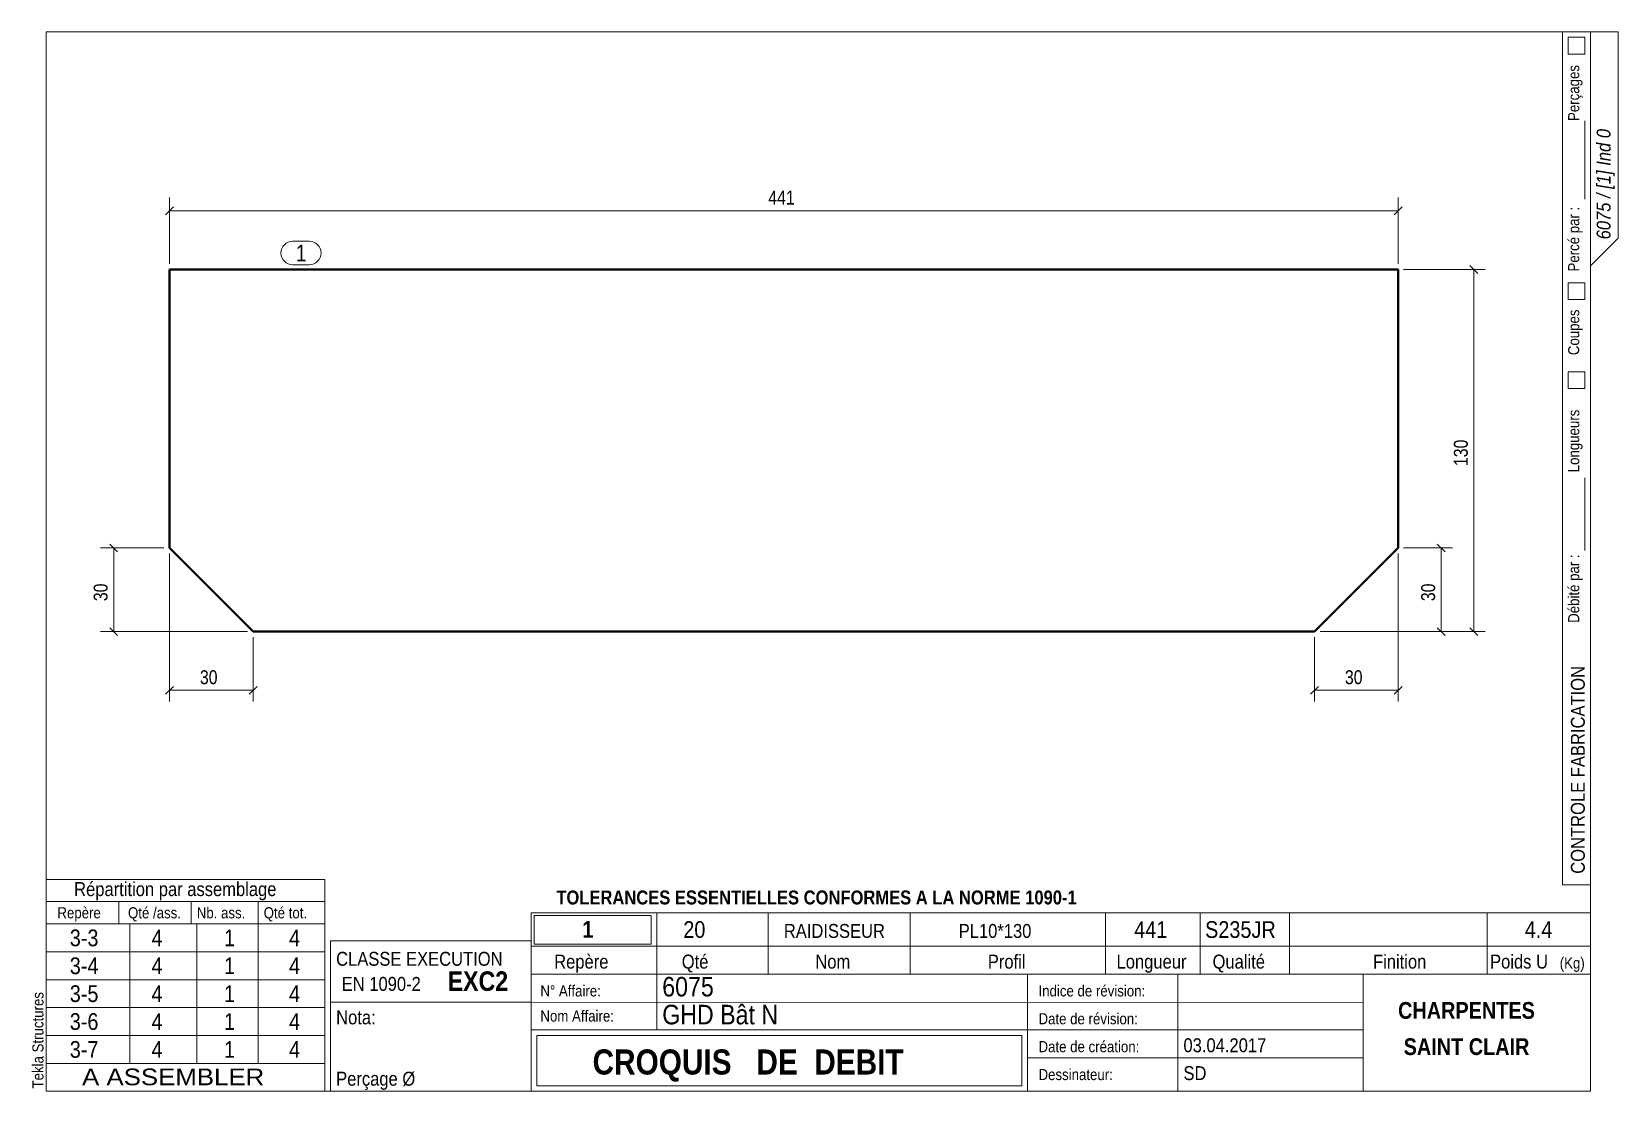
# Model space of a CAD drawing. Header units: millimetres. Extents: x 2 to 287, y 5 to 195.
import ezdxf

# ---------------------------------------------------------------- set-up
doc = ezdxf.new("R2010")
doc.units = ezdxf.units.MM
for name, color, linetype, lineweight in [('Autre type objet', 1, 'Continuous', 0), ('Cotation', 7, 'Continuous', 0), ('Feuille dessin', 5, 'Continuous', 0), ('Piece', 2, 'Continuous', 0), ('Repère pièce', 3, 'Continuous', 0)]:
    doc.layers.add(name, color=color, linetype=linetype, lineweight=lineweight)
doc.styles.add('ARIAL', font='ARIAL.TTF')
doc.styles.add('ARIAL_BOLD', font='ARIALBD.TTF')
doc.styles.add('ARIAL_ITALIC', font='ARIALI.TTF')
doc.styles.add('COMIC_SANS_MS', font='COMIC.TTF')

# ---------------------------------------------------------------- blocks, each defined once
blk = doc.blocks.new('*A1')
at = {"layer": 'Piece', "color": 2, "linetype": 'Continuous', "lineweight": 40}
for p, q in [((247.499994, 152.374998), (27.1, 152.374998)), ((27.1, 152.374998), (27.1, 102.425002)), ((247.499994, 102.425002), (247.499994, 152.374998)), ((42.1, 87.425002), (27.1, 102.425002)), ((247.499994, 102.425002), (232.499994, 87.425002)), ((232.499994, 87.425002), (42.1, 87.425002))]:
    blk.add_line(p, q, dxfattribs=at)
blk = doc.blocks.new('*A2')
at = {"layer": 'Feuille dessin', "linetype": 'Continuous', "lineweight": 0}
for p, q in [((282, 195), (5, 195)), ((5, 195), (5, 5)), ((282, 5), (282, 195)), ((5, 5), (282, 5))]:
    blk.add_line(p, q, dxfattribs=at)
at = {"layer": 'Feuille dessin', "style": 'ARIAL', "width": 0.85}
blk.add_text('Tekla Structures', height=2, rotation=90, dxfattribs=at).set_placement((4.5, 5.5))
blk = doc.blocks.new('*A3')
at = {"layer": 'Autre type objet', "linetype": 'Continuous', "lineweight": 0}
for p, q in [((56, 32), (92, 32)), ((56, 32), (56, 5)), ((92, 32), (92, 5)), ((56, 21), (92, 21)), ((56, 5), (92, 5))]:
    blk.add_line(p, q, dxfattribs=at)
at = {"layer": 'Autre type objet', "width": 0.85}
for s, height, style, p in [('CLASSE EXECUTION', 2.5, 'ARIAL', (57, 27.5)), ('EXC2', 3.5, 'ARIAL_BOLD', (77, 23)), ('EN 1090-2', 2.5, 'ARIAL', (58, 23)), ('Nota:', 2.5, 'ARIAL', (57, 17)), ('Perçage Ø', 2.5, 'ARIAL', (57, 6))]:
    blk.add_text(s, height=height, dxfattribs=dict(at, style=style)).set_placement(p)
blk = doc.blocks.new('*A4')
at = {"layer": 'Autre type objet', "linetype": 'Continuous', "lineweight": 0}
for p, q in [((5, 43), (55, 43)), ((5, 43), (5, 35)), ((55, 43), (55, 35)), ((5, 39), (55, 39)), ((18, 39), (18, 35)), ((31, 39), (31, 35)), ((43, 39), (43, 35)), ((5, 35), (55, 35)), ((5, 35), (5, 30)), ((20, 35), (20, 30)), ((32, 35), (32, 30)), ((43, 35), (43, 30)), ((55, 35), (55, 30)), ((5, 30), (55, 30)), ((5, 30), (5, 25)), ((20, 30), (20, 25)), ((32, 30), (32, 25)), ((43, 30), (43, 25)), ((55, 30), (55, 25)), ((5, 25), (55, 25)), ((5, 25), (5, 20)), ((20, 25), (20, 20)), ((32, 25), (32, 20)), ((43, 25), (43, 20)), ((55, 25), (55, 20)), ((5, 20), (55, 20)), ((5, 20), (5, 15)), ((20, 20), (20, 15)), ((32, 20), (32, 15)), ((43, 20), (43, 15)), ((55, 20), (55, 15)), ((5, 15), (55, 15)), ((5, 15), (5, 10)), ((20, 15), (20, 10)), ((32, 15), (32, 10)), ((43, 15), (43, 10)), ((55, 15), (55, 10)), ((5, 10), (55, 10))]:
    blk.add_line(p, q, dxfattribs=at)
at = {"layer": 'Autre type objet', "style": 'ARIAL', "width": 0.85}
for s, height, p in [('Répartition par assemblage', 2.5, (10, 40)), ('Repère', 2, (7, 36)), ('Qté /ass.', 2, (19.663086, 36)), ('Nb. ass.', 2, (32, 36)), ('Qté tot.', 2, (44, 36)), ('3-3', 3, (9.215576, 31)), ('4', 3, (23.885986, 31)), ('1', 3, (36.889404, 31)), ('4', 3, (48.551514, 31)), ('3-4', 3, (9.215576, 26)), ('4', 3, (23.885986, 26)), ('1', 3, (36.889404, 26)), ('4', 3, (48.551514, 26)), ('3-5', 3, (9.215576, 21)), ('4', 3, (23.885986, 21)), ('1', 3, (36.889404, 21)), ('4', 3, (48.551514, 21)), ('3-6', 3, (9.215576, 16)), ('4', 3, (23.885986, 16)), ('1', 3, (36.889404, 16)), ('4', 3, (48.551514, 16)), ('3-7', 3, (9.215576, 11)), ('4', 3, (23.885986, 11)), ('1', 3, (36.889404, 11)), ('4', 3, (48.551514, 11))]:
    blk.add_text(s, height=height, dxfattribs=at).set_placement(p)
blk = doc.blocks.new('*A5')
at = {"layer": 'Autre type objet', "linetype": 'Continuous', "lineweight": 0}
for p, q in [((277, 42), (277, 195)), ((277, 195), (287, 195)), ((278, 194), (278, 191)), ((281, 194), (278, 194)), ((281, 191), (281, 194)), ((282, 42), (282, 195)), ((287, 195), (287, 158)), ((278, 191), (281, 191)), ((281, 165), (281, 179)), ((287, 158), (282, 153)), ((278, 150), (278, 147)), ((281, 150), (278, 150)), ((281, 147), (281, 150)), ((278, 147), (281, 147)), ((278, 134), (278, 131)), ((281, 134), (278, 134)), ((281, 131), (281, 134)), ((278, 131), (281, 131)), ((281, 102), (281, 115)), ((277, 42), (282, 42))]:
    blk.add_line(p, q, dxfattribs=at)
at = {"layer": 'Autre type objet', "width": 0.85}
for s, height, style, p in [('Perçages', 2, 'ARIAL', (280, 179)), ('6075 / [1] Ind 0', 2.5, 'ARIAL_ITALIC', (285.619109, 157.760245)), ('Percé par :', 2, 'ARIAL', (280, 152)), ('Coupes', 2, 'ARIAL', (280, 137)), ('Longueurs', 2, 'ARIAL', (280, 116)), ('Débité par :', 2, 'ARIAL', (280, 89)), ('CONTROLE FABRICATION', 2.5, 'ARIAL', (281, 44))]:
    blk.add_text(s, height=height, rotation=90, dxfattribs=dict(at, style=style)).set_placement(p)
blk = doc.blocks.new('*A6')
at = {"layer": 'Autre type objet', "linetype": 'Continuous', "lineweight": 0}
for p, q in [((92, 37), (282, 37)), ((92, 37), (92, 31)), ((114.5, 31), (114.5, 37)), ((134.5, 31), (134.5, 37)), ((160, 31), (160, 37)), ((195, 31), (195, 37)), ((212, 31), (212, 37)), ((228, 31), (228, 37)), ((263.5, 31), (263.5, 37)), ((282, 31), (282, 37)), ((92.51953, 36.5), (113.5, 36.5)), ((92.51953, 31.394341), (92.51953, 36.5)), ((113.5, 36.5), (113.5, 31.394341)), ((113.5, 31.394341), (92.51953, 31.394341)), ((92, 31), (282, 31)), ((92, 31), (92, 5)), ((114.5, 16), (114.5, 31)), ((134.5, 26), (134.5, 31)), ((160, 26), (160, 31)), ((195, 26), (195, 31)), ((212, 26), (212, 31)), ((228, 26), (228, 31)), ((263.5, 26), (263.5, 31)), ((282, 5), (282, 31)), ((92, 26), (282, 26)), ((181, 26), (181, 5)), ((208, 26), (208, 5)), ((241.262466, 5), (241.262466, 26)), ((92, 21), (241.327069, 20.935451)), ((92, 16), (181, 16)), ((93, 15), (180, 15)), ((93, 6), (93, 15)), ((180, 15), (180, 6)), ((181, 16), (241.297815, 16.021151)), ((181, 11), (241.217807, 10.969512)), ((180, 6), (93, 6)), ((92, 5), (282, 5))]:
    blk.add_line(p, q, dxfattribs=at)
at = {"layer": 'Autre type objet', "width": 0.85}
for s, height, style, p in [('TOLERANCES ESSENTIELLES CONFORMES A LA NORME 1090-1', 2.5, 'ARIAL_BOLD', (96.5, 38.5)), ('1', 3, 'ARIAL_BOLD', (101.176593, 32.540141)), ('20', 3, 'ARIAL', (119.277344, 32.5)), ('RAIDISSEUR', 2.5, 'ARIAL', (137.30835, 32.5)), ('PL10*130', 2.5, 'ARIAL', (168.683716, 32.5)), ('441', 3, 'ARIAL', (200.165771, 32.5)), ('S235JR', 3, 'ARIAL', (212.880127, 32.5)), ('4.4', 3, 'ARIAL', (270.222412, 32.5)), ('Repère', 2.5, 'ARIAL', (96.112978, 27)), ('Qté', 2.5, 'ARIAL', (119, 27)), ('Nom', 2.5, 'ARIAL', (142.961426, 27)), ('Profil', 2.5, 'ARIAL', (173.903564, 27)), ('Longueur', 2.5, 'ARIAL', (197, 27)), ('Qualité', 2.5, 'ARIAL', (214.218018, 27)), ('Finition', 2.5, 'ARIAL', (243, 27)), ('Poids U', 2.5, 'ARIAL', (264, 27)), ('(Kg)', 2, 'ARIAL', (276.5, 27)), ('N° Affaire:', 2, 'ARIAL', (93.640566, 22)), ('6075', 3.5, 'ARIAL', (115.5, 22)), ('Indice de révision:', 2, 'ARIAL', (183, 22)), ('GHD Bât N', 3.5, 'ARIAL', (115.5, 17)), ('CHARPENTES', 3, 'ARIAL_BOLD', (247.5, 18)), ('Nom Affaire:', 2, 'ARIAL', (93.640566, 17.5)), ('Date de révision:', 2, 'ARIAL', (183, 17)), ('03.04.2017', 2.5, 'ARIAL', (209, 12)), ('SAINT CLAIR', 3, 'ARIAL_BOLD', (248.5, 11.5)), ('CROQUIS   DE  DEBIT', 4.5, 'ARIAL_BOLD', (103, 8)), ('Date de création:', 2, 'ARIAL', (183, 12)), ('Dessinateur:', 2, 'ARIAL', (183, 7)), ('SD', 2.5, 'ARIAL', (209, 7))]:
    blk.add_text(s, height=height, dxfattribs=dict(at, style=style)).set_placement(p)
blk = doc.blocks.new('*A7')
at = {"layer": 'Autre type objet', "linetype": 'Continuous', "lineweight": 0}
for p, q in [((5, 10), (55, 10)), ((5, 10), (5, 5)), ((55, 10), (55, 5)), ((5, 5), (55, 5))]:
    blk.add_line(p, q, dxfattribs=at)
at = {"layer": 'Autre type objet', "style": 'ARIAL', "width": 1.105}
blk.add_text('A ASSEMBLER', height=3, dxfattribs=at).set_placement((11.423651, 6.073465))
blk = doc.blocks.new('*A8')
at = {"layer": 'Cotation', "linetype": 'Continuous', "lineweight": 0}
for p, q in [((27.1, 153.374998), (27.1, 165.25)), ((247.499994, 153.374998), (247.499994, 165.25)), ((27.807107, 163.607107), (26.392893, 162.192893)), ((27.1, 162.9), (247.499994, 162.9)), ((248.207101, 163.607107), (246.792887, 162.192893))]:
    blk.add_line(p, q, dxfattribs=at)
at = {"layer": 'Cotation'}
for p in [(27.1, 162.9), (247.499994, 162.9)]:
    blk.add_point(p, dxfattribs=at)
at = {"layer": 'Cotation', "style": 'COMIC_SANS_MS', "width": 0.85}
blk.add_text('441', height=2.5, dxfattribs=at).set_placement((134.514963, 164))
blk = doc.blocks.new('*A9')
at = {"layer": 'Cotation', "linetype": 'Continuous', "lineweight": 0}
for p, q in [((27.1, 101.425002), (27.1, 74.9)), ((42.1, 86.425002), (42.1, 74.9)), ((27.807107, 77.607107), (26.392893, 76.192893)), ((27.1, 76.9), (42.1, 76.9)), ((42.807107, 77.607107), (41.392893, 76.192893))]:
    blk.add_line(p, q, dxfattribs=at)
at = {"layer": 'Cotation'}
for p in [(27.1, 76.9), (42.1, 76.9)]:
    blk.add_point(p, dxfattribs=at)
at = {"layer": 'Cotation', "style": 'COMIC_SANS_MS', "width": 0.85}
blk.add_text('30', height=2.5, dxfattribs=at).set_placement((32.565088, 78))
blk = doc.blocks.new('*A10')
at = {"layer": 'Cotation', "linetype": 'Continuous', "lineweight": 0}
for p, q in [((247.499994, 101.425002), (247.499994, 74.9)), ((232.499994, 86.425002), (232.499994, 74.9)), ((233.207101, 77.607107), (231.792887, 76.192893)), ((232.499994, 76.9), (247.499994, 76.9)), ((248.207101, 77.607107), (246.792887, 76.192893))]:
    blk.add_line(p, q, dxfattribs=at)
at = {"layer": 'Cotation'}
for p in [(232.499994, 76.9), (247.499994, 76.9)]:
    blk.add_point(p, dxfattribs=at)
at = {"layer": 'Cotation', "style": 'COMIC_SANS_MS', "width": 0.85}
blk.add_text('30', height=2.5, dxfattribs=at).set_placement((237.965082, 78))
blk = doc.blocks.new('*A11')
at = {"layer": 'Cotation', "linetype": 'Continuous', "lineweight": 0}
for p, q in [((248.499994, 152.374998), (263.1, 152.374998)), ((260.392893, 153.082105), (261.807107, 151.667892)), ((261.1, 87.425002), (261.1, 152.374998)), ((233.499994, 87.425002), (263.1, 87.425002)), ((260.392893, 88.132108), (261.807107, 86.717895))]:
    blk.add_line(p, q, dxfattribs=at)
at = {"layer": 'Cotation'}
for p in [(261.1, 152.374998), (261.1, 87.425002)]:
    blk.add_point(p, dxfattribs=at)
at = {"layer": 'Cotation', "style": 'COMIC_SANS_MS', "width": 0.85}
blk.add_text('130', height=2.5, rotation=90.00021, dxfattribs=at).set_placement((260, 117.114966))
blk = doc.blocks.new('*A12')
at = {"layer": 'Cotation', "linetype": 'Continuous', "lineweight": 0}
for p, q in [((254.541181, 103.132108), (255.955394, 101.717895)), ((248.499994, 102.425002), (257.248287, 102.425002)), ((255.248287, 87.425002), (255.248287, 102.425002)), ((233.499994, 87.425002), (257.248287, 87.425002)), ((254.541181, 88.132108), (255.955394, 86.717895))]:
    blk.add_line(p, q, dxfattribs=at)
at = {"layer": 'Cotation'}
for p in [(255.248287, 102.425002), (255.248287, 87.425002)]:
    blk.add_point(p, dxfattribs=at)
at = {"layer": 'Cotation', "style": 'COMIC_SANS_MS', "width": 0.85}
blk.add_text('30', height=2.5, rotation=90.00021, dxfattribs=at).set_placement((254.148287, 92.890089))
blk = doc.blocks.new('*A13')
at = {"layer": 'Cotation', "linetype": 'Continuous', "lineweight": 0}
for p, q in [((16.392893, 103.132108), (17.807107, 101.717895)), ((26.1, 102.425002), (14.75, 102.425002)), ((17.1, 87.425002), (17.1, 102.425002)), ((41.1, 87.425002), (14.75, 87.425002)), ((16.392893, 88.132108), (17.807107, 86.717895))]:
    blk.add_line(p, q, dxfattribs=at)
at = {"layer": 'Cotation'}
for p in [(17.1, 102.425002), (17.1, 87.425002)]:
    blk.add_point(p, dxfattribs=at)
at = {"layer": 'Cotation', "style": 'COMIC_SANS_MS', "width": 0.85}
blk.add_text('30', height=2.5, rotation=90.00021, dxfattribs=at).set_placement((16, 92.890089))
blk = doc.blocks.new('*A14')
at = {"layer": 'Repère pièce', "linetype": 'Continuous', "lineweight": 0}
for p, q in [((49.2, 157.424998), (52.200293, 157.424998)), ((52.200293, 153.224998), (49.2, 153.224998))]:
    blk.add_line(p, q, dxfattribs=at)
for centre, start, end in [((49.2, 155.324998), 90, 270), ((52.200293, 155.324998), 270, 90)]:
    blk.add_arc(centre, 2.1, start, end, dxfattribs=at)
at = {"layer": 'Repère pièce', "style": 'COMIC_SANS_MS', "width": 0.85}
blk.add_text('1', height=3, dxfattribs=at).set_placement((49.8, 153.824998))

msp = doc.modelspace()

# ---------------------------------------------------------------- block references
at = {"lineweight": 0}
for name in ['*A2', '*A5', '*A8', '*A14', '*A1', '*A11', '*A13', '*A12', '*A9', '*A10', '*A4', '*A6', '*A3', '*A7']:
    msp.add_blockref(name, (0, 0), dxfattribs=at)

doc.saveas('drawing.dxf')
